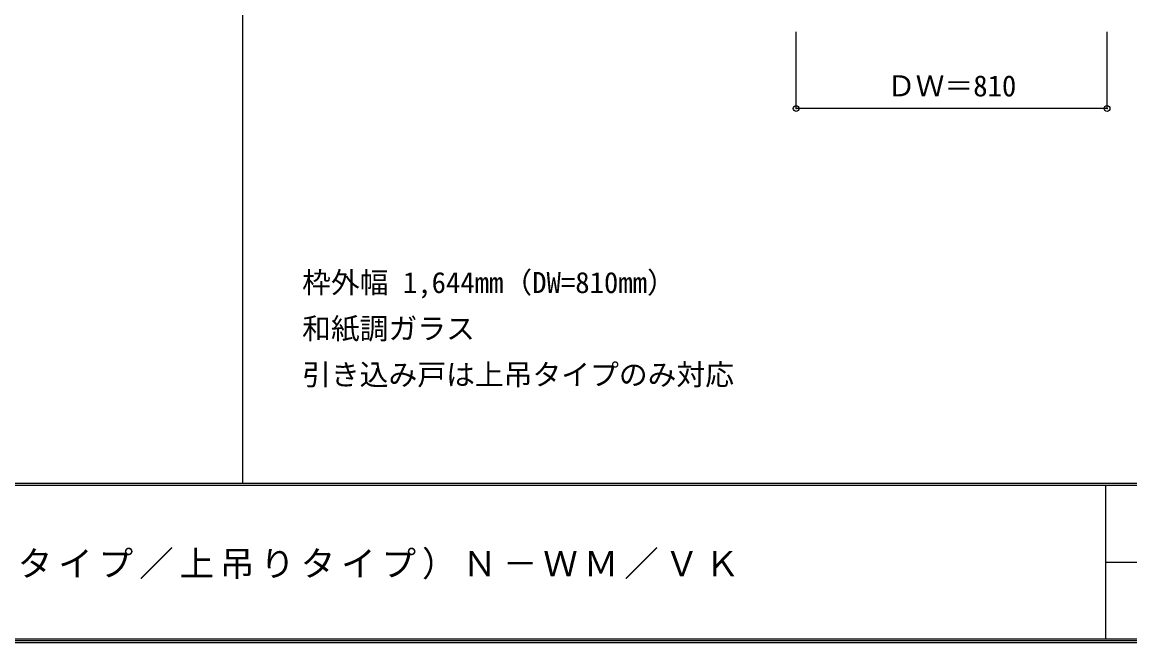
# Model space of a CAD drawing. Units: millimetres, scale not verified. Extents: x -6000 to 5700, y -4307 to 4260.
# Drawn here: x -2973 to -87, y -4205 to -2588 of the extents above; entities that cross this region are included whole.
import ezdxf
from ezdxf.enums import TextEntityAlignment as Align

# ---------------------------------------------------------------- set-up
doc = ezdxf.new("R2010")
doc.units = ezdxf.units.MM
doc.header["$LTSCALE"] = 30
doc.header["$PDMODE"] = 32
doc.header["$PDSIZE"] = 15
for name, color, linetype in [('0-A_文字', 7, 'Continuous'), ('0-B_寸法', 7, 'Continuous'), ('F-1_枠', 6, 'Continuous'), ('F-A_文字', 7, 'Continuous')]:
    doc.layers.add(name, color=color, linetype=linetype)
doc.styles.add('ＭＳ ゴシック', font='')
doc.styles.get('ＭＳ ゴシック').set_extended_font_data('MS Gothic')

msp = doc.modelspace()

# ---------------------------------------------------------------- linework, layer by layer
at = {"layer": '0-B_寸法', "color": 4}
for p, q in [((-956.25, -2812.5), (-956.25, -2612.5)), ((-146.25, -2812.5), (-146.25, -2612.5)), ((-146.25, -2812.5), (-956.25, -2812.5))]:
    msp.add_line(p, q, dxfattribs=at)
at = {"layer": '0-B_寸法'}
for p in [(-956.25, -2812.5), (-146.25, -2812.5)]:
    msp.add_point(p, dxfattribs=at)
at = {"layer": 'F-1_枠'}
for p, q in [((-2397.5, -3790), (-2397.5, 4175)), ((5700, -3790), (-6000, -3790)), ((5700, -3795), (-6000, -3795)), ((-150, -3795), (-150, -4195)), ((-150, -3995), (5690, -3995.01)), ((5700, -4195), (-6000, -4195)), ((5700, -4200), (-6000, -4200)), ((5700, -4205), (-6000, -4205))]:
    msp.add_line(p, q, dxfattribs=at)

# ---------------------------------------------------------------- texts
at = {"layer": '0-A_文字', "style": 'ＭＳ ゴシック'}
for s, p in [('枠外幅 1,644mm（DW=810mm）', (-2243.25, -3310)), ('和紙調ガラス', (-2243.25, -3430)), ('引き込み戸は上吊タイプのみ対応', (-2243.25, -3550))]:
    msp.add_text(s, height=54.99, dxfattribs=at).set_placement(p, align=Align.BOTTOM_LEFT)
at = {"layer": '0-B_寸法', "style": 'ＭＳ ゴシック'}
msp.add_text('ＤＷ＝810', height=54.99, dxfattribs=at).set_placement((-720, -2797.5), align=Align.BOTTOM_LEFT)
at = {"layer": 'F-A_文字', "insert": (-5247.55, -4040), "char_height": 65.98, "attachment_point": 7, "style": 'ＭＳ ゴシック'}
msp.add_mtext('\\T1.17;ピノアース\u3000H20片引き戸／引き込み戸（レールタイプ／上吊りタイプ）Ｎ－ＷＭ／ＶＫ', dxfattribs=at)

doc.saveas('drawing.dxf')
